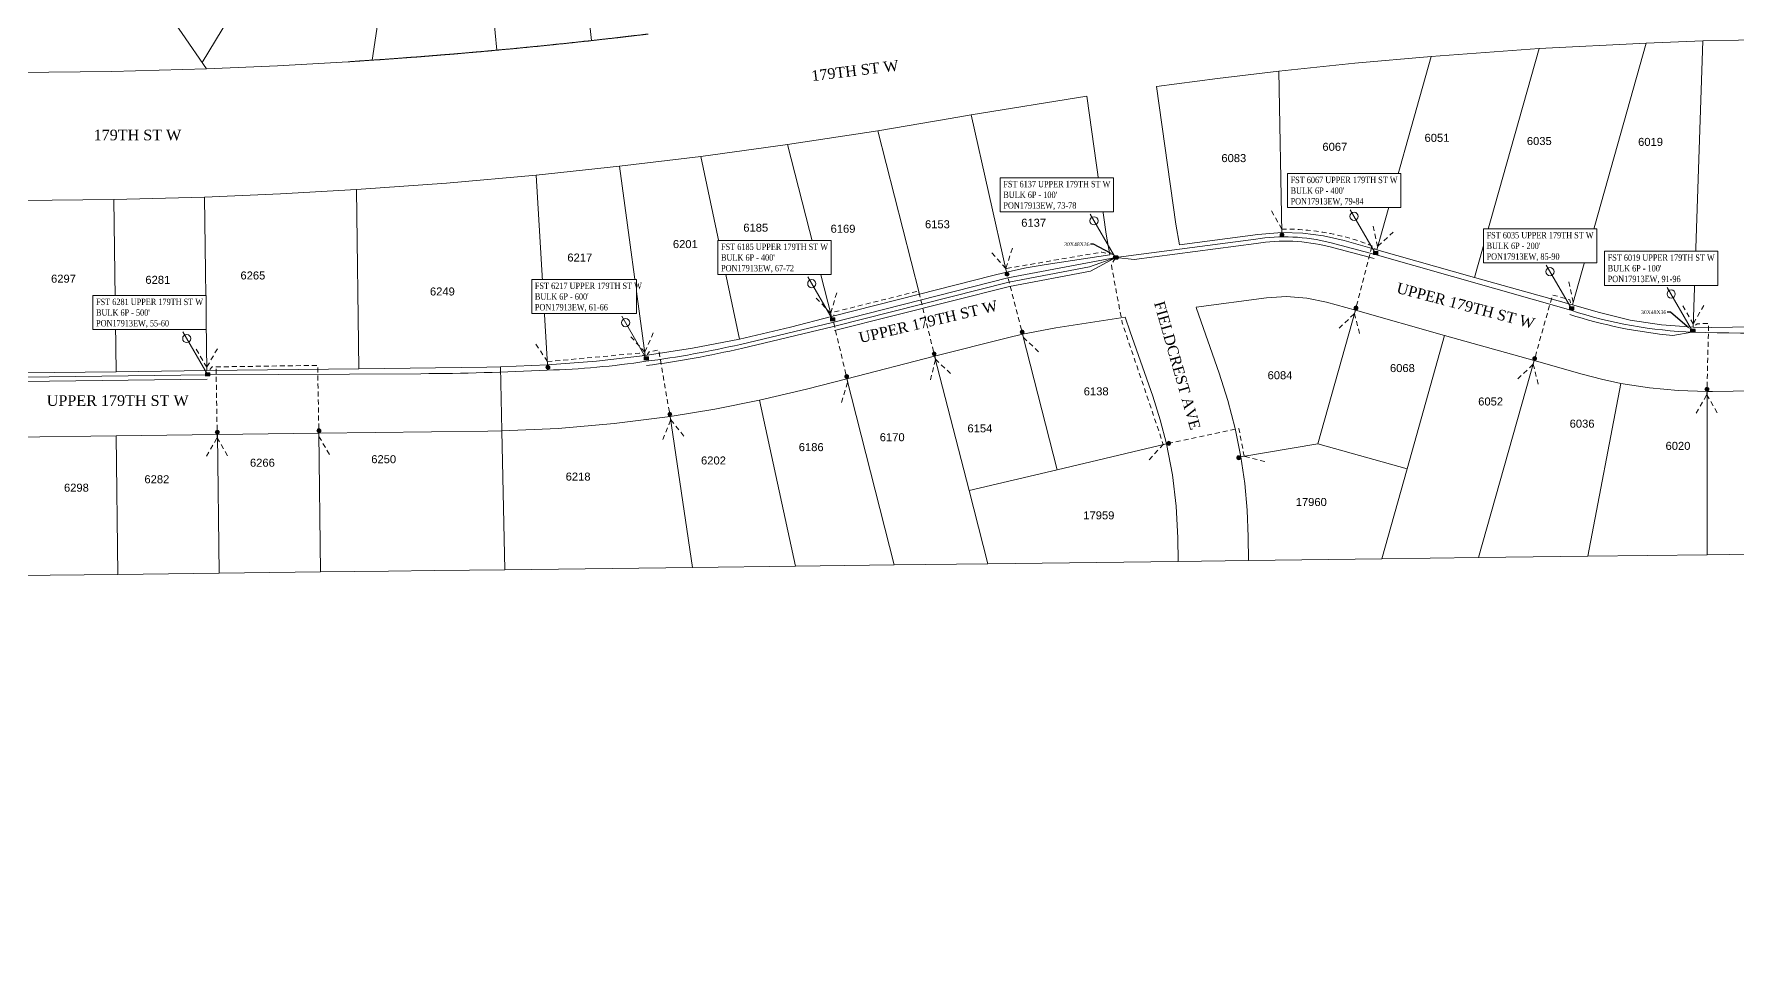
# Model space of a CAD drawing. Header units: feet. Extents: x 865220 to 2841409, y -2240498 to 948907.
# Drawn here: x 2834462 to 2836059, y 944297 to 945167 of the extents above; entities that cross this region are included whole.
import ezdxf
from ezdxf import colors
from ezdxf.entities.mleader import LeaderData, LeaderLine
from ezdxf.enums import TextEntityAlignment as Align
from ezdxf.lldxf.tags import DXFTag
from ezdxf.math import Vec2, Vec3

# ---------------------------------------------------------------- set-up
doc = ezdxf.new("R2010")
doc.units = ezdxf.units.FT
doc.header["$LTSCALE"] = 0.015
doc.header["$MEASUREMENT"] = 0
doc.linetypes.add('DASHED', pattern=[5, 3, -2])
for name, color, linetype in [('288A', 112, '288A'), ('Dakota County Addresses', 7, 'Continuous'), ('Dakota County Parcels', 7, 'Continuous'), ('DETAIL', 7, 'Continuous'), ('DROP BURIED', 7, 'DASHED'), ('PROP_TEL', 6, 'Continuous'), ('STREET NAME', 7, 'Continuous'), ('TAIL', 1, 'MST'), ('TELEPHONE STRUCT-PROP', 6, 'Continuous'), ('TERMINALS', 7, 'Continuous')]:
    doc.layers.add(name, color=color, linetype=linetype)
doc.layers.add('RUNNING LINE (UNDERGROUND)', color=10, linetype='Continuous', lineweight=40)
doc.styles.add('Dimensions 100', font='arial.ttf')
doc.styles.add('Line', font='txt.shx', dxfattribs={"height": 3})
doc.styles.add('SIMPLEX', font='times.ttf', dxfattribs={"width": 0.8})
doc.styles.get("Standard").update_dxf_attribs({"font": 'times.ttf'})
doc.styles.add('Utilities', font='arial.ttf', dxfattribs={"height": 2.5})
tags = doc.linetypes.add('288A', pattern='A,80,-5,["288A",Line,S=1.5,R=0,X=0,Y=-1.5],-24', length=109).pattern_tags.tags
tags[6] = DXFTag(74, 10)
tags = doc.linetypes.add('MST', pattern='A,5,-5,5,-5,["TAIL",Line,S=1.5,R=0,X=0,Y=-1.5],-20', length=40).pattern_tags.tags
tags[10] = DXFTag(74, 10)

# ---------------------------------------------------------------- blocks, each defined once
blk = doc.blocks.new('ACMAP_ANN_TEMPLATE_Dakota County Addresses')
at = {"layer": 'Dakota County Addresses', "style": 'Dimensions 100'}
blk.add_attdef('DakotaCountyAddress', text='', height=50, dxfattribs=at).set_placement((0, 0), align=Align.CENTER)
blk = doc.blocks.new('Proposed FlowerPot')
at = {"lineweight": 5, "ltscale": 100, "true_color": 0xffffff}
h = blk.add_hatch(color=7, dxfattribs=at)
h.dxf.hatch_style = 1
h.paths.add_polyline_path([(-0.06, 0, 0.414214), (0, -0.06, 0.414214), (0.06, 0, 0.414214), (0, 0.06, 0.414214)])
at = {"lineweight": 5, "ltscale": 100}
blk.add_circle((0, 0), 0.0604, dxfattribs=at)
at = {"layer": 'RUNNING LINE (UNDERGROUND)', "color": 6, "lineweight": 5, "const_width": 0.00907, "flags": 128}
blk.add_lwpolyline([(-0.06, 0, -0.414214), (0, 0.06, -0.414214), (0.06, 0, -0.414214), (0, -0.06, -0.414214), (-0.06, 0)], format="xyb", dxfattribs=at)
at = {"color": 18, "linetype": 'ByBlock', "lineweight": 5, "ltscale": 100, "true_color": 0x000000, "style": 'Dimensions 100'}
blk.add_text('F', height=0.0744, dxfattribs=at).set_placement((-0.029, -0.037))
blk = doc.blocks.new('NEW HH')
at = {"ltscale": 40, "true_color": 0xffffff}
h = blk.add_hatch(color=7, dxfattribs=at)
h.dxf.hatch_style = 1
h.paths.add_polyline_path([(-0.061, -0.031, 0.414214), (-0.046, -0.046), (0.046, -0.046, 0.414214), (0.061, -0.031), (0.061, 0.031, 0.414214), (0.046, 0.046), (-0.046, 0.046, 0.414214), (-0.061, 0.031)])
at = {"layer": 'RUNNING LINE (UNDERGROUND)', "color": 6, "lineweight": 0, "const_width": 0.005, "flags": 128}
blk.add_lwpolyline([(-0.061, 0.031), (-0.061, -0.031, 0.414214), (-0.046, -0.046), (0.046, -0.046, 0.414214), (0.061, -0.031), (0.061, 0.031, 0.414214), (0.046, 0.046), (-0.046, 0.046, 0.414214)], format="xyb", close=True, dxfattribs=at)
at = {"layer": 'TELEPHONE STRUCT-PROP', "color": 18, "true_color": 0x000000, "style": 'Utilities'}
blk.add_text('HH', height=0.05, dxfattribs=at).set_placement((0, 0), align=Align.MIDDLE_CENTER)
blk = doc.blocks.new('TERMINAL')
at = {"lineweight": 5, "ltscale": 0.5, "flags": 128}
blk.add_lwpolyline([(-0.1, -0.6), (-0.1, 44.8)], dxfattribs=at)
at = {"lineweight": 5, "ltscale": 0.5}
blk.add_circle((-0.1, 37.6), 3.83, dxfattribs=at)

msp = doc.modelspace()

# ---------------------------------------------------------------- linework, layer by layer
at = {"layer": '288A', "lineweight": 5, "ltscale": 50, "flags": 128}
msp.add_lwpolyline([(2833591.8, 939406.3), (2833566.4, 941188.9), (2833529.4, 943526.7), (2833507.7, 944632.6), (2833512.4, 944967.3, -0.401435), (2833569.6, 945031.3), (2833753.2, 945035.9), (2833880.3, 945036.4), (2834074.7, 945030.7), (2834255.4, 945018.9), (2834247.2, 944902.9), (2834246.6, 944844), (2834452, 944845.4), (2834624.6, 944847.7), (2834825, 944848.8, 0.011615), (2834943.4, 944852.1, 0.030516), (2835035.9, 944860.4, 0.024555), (2835124.5, 944876.3), (2835210.8, 944896.9), (2835375.1, 944938.5), (2835476.4, 944957.7), (2835607.4, 944974.9, -0.1029), (2835676.9, 944971.7), (2835719.4, 944960.5), (2835902.9, 944908.2, 0.07075), (2836018, 944887.7, 0.026794), (2836192.7, 944891.2, -0.055921), (2836456.1, 944876), (2836511.5, 944866.7), (2836539.6, 944864.6), (2836620.8, 944865.7), (2836782.3, 944870.1), (2836835.1, 944871.4), (2836993.4, 944873.5), (2837152, 944876.9), (2837293.5, 944877.9), (2837451.8, 944882.6), (2837449.6, 945077.5), (2837447.7, 945146.8, 0.031584), (2837441, 945233.9), (2837425.8, 945302.5), (2837393, 945440.5), (2837349.3, 945428.4), (2837335.9, 945420.6)], format="xyb", dxfattribs=at)
at = {"layer": 'Dakota County Parcels', "lineweight": 5}
for p, q in [((2834620, 945140.4), (2834731.8, 945325)), ((2834984.8, 945161), (2834968.3, 945310.1)), ((2834624.1, 945134.5), (2834514.2, 945294.2)), ((2834802.5, 945299.5), (2834779.3, 945142.6)), ((2834896.1, 945152), (2834882.3, 945301.3)), ((2835873, 945153.5), (2835771.9, 945146.2)), ((2835812.5, 944939.1), (2835873, 945153.5)), ((2835973.4, 945158.7), (2835873, 945153.5)), ((2835904.2, 944913.2), (2835973.4, 945158.7)), ((2836026.6, 945160.7), (2835973.4, 945158.7)), ((2836017.4, 944892.4), (2836026.6, 945160.7)), ((2836115, 945162.6), (2836026.6, 945160.7)), ((2835720.8, 944964.9), (2835771.9, 945146.2)), ((2835631.9, 944981), (2835629, 945132.3)), ((2835449, 945108.8), (2835340.6, 945091.4)), ((2835532.7, 944989), (2835514.3, 945118.1)), ((2835253.1, 945076.5), (2835321, 945088)), ((2835340.6, 945091.4), (2835321, 945088)), ((2835373.9, 944944), (2835340.6, 945091.4)), ((2835168.6, 945063.5), (2835253.1, 945076.5)), ((2835292.3, 944923.4), (2835253.1, 945076.5)), ((2835087.3, 945052.4), (2835168.6, 945063.5)), ((2835209.8, 944902.3), (2835168.6, 945063.5)), ((2834933.1, 945035), (2835011.1, 945043.2)), ((2835011.1, 945043.2), (2835087.3, 945052.4)), ((2835035.2, 944865.9), (2835011.1, 945043.2)), ((2835123.7, 944881.3), (2835087.3, 945052.4)), ((2834943.7, 944857), (2834933.1, 945035)), ((2834450.3, 945011.2), (2834537.3, 945012)), ((2834537.3, 945012), (2834622.2, 945014.3)), ((2834539.3, 944850.6), (2834537.3, 945012)), ((2834624.2, 944851.7), (2834622.2, 945014.3)), ((2834766.7, 944853.4), (2834764.6, 945021.4)), ((2835470.6, 944960.2), (2835467.4, 944979.7)), ((2835532.7, 944989), (2835535.9, 944969.5)), ((2835609.5, 944979.3), (2835535.9, 944969.5)), ((2835631.9, 944981), (2835609.5, 944979.3)), ((2835470.6, 944960.2), (2835411, 944951.1)), ((2835720.8, 944964.9), (2835690.2, 944973.6)), ((2835812.5, 944939.1), (2835720.8, 944964.9)), ((2835373.9, 944944), (2835359.8, 944940.6)), ((2835359.8, 944940.6), (2835292.3, 944923.4)), ((2835904.2, 944913.2), (2835812.5, 944939.1)), ((2835292.3, 944923.4), (2835209.8, 944902.3)), ((2835617.4, 944919.9), (2835551.6, 944911.1)), ((2835551.6, 944911.1), (2835552, 944910)), ((2835700.8, 944908.2), (2835673.9, 944915.8)), ((2835929.7, 944906), (2835904.2, 944913.2)), ((2835209.8, 944902.3), (2835171.5, 944892.5)), ((2835485.2, 944901.7), (2835420.1, 944891.8)), ((2835489.7, 944888.1), (2835485.2, 944901.7)), ((2835573.2, 944849.4), (2835552, 944910)), ((2835665.5, 944783.1), (2835700.8, 944908.2)), ((2835784.5, 944884.6), (2835700.8, 944908.2)), ((2835123.7, 944881.3), (2835171.5, 944892.5)), ((2835374.7, 944882.5), (2835306.5, 944865.1)), ((2835388.9, 944885.9), (2835374.7, 944882.5)), ((2835420.1, 944891.8), (2835388.9, 944885.9)), ((2835421.4, 944758.8), (2835388.9, 944885.9)), ((2835510.9, 944827.6), (2835489.7, 944888.1)), ((2835749.3, 944759.5), (2835784.5, 944884.6)), ((2835868.3, 944861), (2835784.5, 944884.6)), ((2836017.4, 944892.4), (2836034.6, 944892.2)), ((2836118.3, 944893.2), (2836034.6, 944892.2)), ((2835306.5, 944865.1), (2835224.2, 944844)), ((2835338.7, 944739.2), (2835306.5, 944865.1)), ((2834539.3, 944850.6), (2834452.3, 944849.5)), ((2834539.3, 944850.6), (2834624.2, 944851.7)), ((2834624.2, 944851.7), (2834766.7, 944853.4)), ((2834886.9, 944854.9), (2834766.7, 944853.4)), ((2834886.9, 944854.9), (2834899.5, 944855.1)), ((2834899.5, 944855.1), (2834943.7, 944857)), ((2834900.8, 944795.2), (2834899.5, 944855.1)), ((2835816.2, 944676.4), (2835868.3, 944861)), ((2835142.2, 944823.9), (2835186.4, 944834.4)), ((2835224.2, 944844), (2835186.4, 944834.4)), ((2835268.7, 944669.7), (2835224.2, 944844)), ((2835918.8, 944677.7), (2835949.7, 944839.7)), ((2836030.4, 944832.1), (2836035.4, 944832.2)), ((2836030.5, 944679.1), (2836030.4, 944832.1)), ((2836119, 944833.2), (2836035.4, 944832.2)), ((2835176.1, 944668.5), (2835142.2, 944823.9)), ((2835079.6, 944667.3), (2835058.6, 944808.6)), ((2834444.2, 944789.4), (2834539.2, 944790.6)), ((2834539.2, 944790.6), (2834634.2, 944791.8)), ((2834540.8, 944660.7), (2834539.2, 944790.6)), ((2834634.2, 944791.8), (2834729.2, 944793)), ((2834635.8, 944661.8), (2834634.2, 944791.8)), ((2834729.2, 944793), (2834887.6, 944794.9)), ((2834730.8, 944663), (2834729.2, 944793)), ((2834887.6, 944794.9), (2834900.8, 944795.2)), ((2834903.6, 944665.1), (2834900.8, 944795.2)), ((2835665.5, 944783.1), (2835593.5, 944770.8)), ((2835749.3, 944759.5), (2835665.5, 944783.1)), ((2835421.4, 944758.8), (2835523.8, 944783)), ((2835338.7, 944739.2), (2835421.4, 944758.8)), ((2835725.5, 944675.3), (2835749.3, 944759.5)), ((2835356.2, 944670.7), (2835338.7, 944739.2)), ((2835534.6, 944672.9), (2835534.3, 944695.1)), ((2835600.6, 944673.8), (2835600.3, 944695.9)), ((2835534.6, 944672.9), (2835356.2, 944670.7)), ((2835600.6, 944673.8), (2835534.6, 944672.9)), ((2835725.5, 944675.3), (2835600.6, 944673.8)), ((2835816.2, 944676.4), (2835725.5, 944675.3)), ((2835918.8, 944677.7), (2835816.2, 944676.4)), ((2836030.5, 944679.1), (2835918.8, 944677.7)), ((2836120.9, 944680.2), (2836030.5, 944679.1)), ((2834445.8, 944659.5), (2834540.8, 944660.7)), ((2834540.8, 944660.7), (2834635.8, 944661.8)), ((2834635.8, 944661.8), (2834730.8, 944663)), ((2834730.8, 944663), (2834794.5, 944663.8)), ((2835079.6, 944667.3), (2834903.6, 944665.1)), ((2835176.1, 944668.5), (2835079.6, 944667.3)), ((2835268.7, 944669.7), (2835176.1, 944668.5)), ((2835356.2, 944670.7), (2835268.7, 944669.7))]:
    msp.add_line(p, q, dxfattribs=at)
for points in [[(2834984.8, 945161), (2834985.3, 945161), (2834985.8, 945161.1), (2834986.3, 945161.2), (2834986.8, 945161.2), (2834987.3, 945161.3), (2834987.8, 945161.3), (2834988.3, 945161.4), (2834988.8, 945161.4), (2834989.2, 945161.5), (2834989.7, 945161.5), (2834990.2, 945161.6), (2834990.7, 945161.6), (2834991.2, 945161.7), (2834991.7, 945161.8), (2834992.2, 945161.8), (2834992.7, 945161.9), (2834993.2, 945161.9), (2834993.7, 945162), (2834994.2, 945162), (2834994.7, 945162.1), (2834995.2, 945162.2), (2834995.7, 945162.2), (2834996.2, 945162.3), (2834996.7, 945162.3), (2834997.2, 945162.4), (2834997.7, 945162.4), (2834998.2, 945162.5), (2834998.7, 945162.5), (2834999.2, 945162.6), (2834999.7, 945162.7), (2835000.2, 945162.7), (2835000.7, 945162.8), (2835001.2, 945162.8), (2835001.7, 945162.9), (2835002.2, 945162.9), (2835002.7, 945163), (2835003.2, 945163.1), (2835003.7, 945163.1), (2835004.2, 945163.2), (2835004.6, 945163.2), (2835005.1, 945163.3), (2835005.6, 945163.3), (2835006.1, 945163.4), (2835006.6, 945163.5), (2835007.1, 945163.5), (2835007.6, 945163.6), (2835008.1, 945163.6), (2835008.6, 945163.7), (2835009.1, 945163.7), (2835009.6, 945163.8), (2835010.1, 945163.9), (2835010.6, 945163.9), (2835011.1, 945164), (2835011.6, 945164), (2835012.1, 945164.1), (2835012.6, 945164.1), (2835013.1, 945164.2), (2835013.6, 945164.3), (2835014.1, 945164.3), (2835014.6, 945164.4), (2835015.1, 945164.4), (2835015.6, 945164.5), (2835016.1, 945164.5), (2835016.6, 945164.6), (2835017.1, 945164.7), (2835017.6, 945164.7), (2835018.1, 945164.8), (2835018.6, 945164.8), (2835019.1, 945164.9), (2835019.5, 945165), (2835020, 945165), (2835020.5, 945165.1), (2835021, 945165.1), (2835021.5, 945165.2), (2835022, 945165.2), (2835022.5, 945165.3), (2835023, 945165.4), (2835023.5, 945165.4), (2835024, 945165.5), (2835024.5, 945165.5), (2835025, 945165.6), (2835025.5, 945165.7), (2835026, 945165.7), (2835026.5, 945165.8), (2835027, 945165.8), (2835027.5, 945165.9), (2835028, 945166), (2835028.5, 945166), (2835029, 945166.1), (2835029.5, 945166.1), (2835030, 945166.2), (2835030.5, 945166.2), (2835031, 945166.3), (2835031.5, 945166.4), (2835032, 945166.4), (2835032.5, 945166.5), (2835033, 945166.5), (2835033.4, 945166.6), (2835033.9, 945166.7), (2835034.4, 945166.7), (2835034.9, 945166.8), (2835035.4, 945166.8), (2835035.9, 945166.9), (2835036.4, 945167), (2835036.9, 945167), (2835037.4, 945167.1), (2835037.9, 945167.1)], [(2834896.1, 945152), (2834895.6, 945152), (2834895.1, 945151.9), (2834894.6, 945151.9), (2834894.1, 945151.8), (2834893.6, 945151.8), (2834893.1, 945151.7), (2834892.6, 945151.7), (2834892.1, 945151.6), (2834891.6, 945151.6), (2834891.1, 945151.5), (2834890.6, 945151.5), (2834890.1, 945151.5), (2834889.6, 945151.4), (2834889.1, 945151.4), (2834888.6, 945151.3), (2834888.1, 945151.3), (2834887.6, 945151.2), (2834887.1, 945151.2), (2834886.6, 945151.1), (2834886.1, 945151.1), (2834885.6, 945151), (2834885.1, 945151), (2834884.6, 945151), (2834884.1, 945150.9), (2834883.6, 945150.9), (2834883.1, 945150.8), (2834882.6, 945150.8), (2834882.1, 945150.7), (2834881.6, 945150.7), (2834881.1, 945150.6), (2834880.6, 945150.6), (2834880.1, 945150.6), (2834879.6, 945150.5), (2834879.1, 945150.5), (2834878.6, 945150.4), (2834878.1, 945150.4), (2834877.6, 945150.3), (2834877.2, 945150.3), (2834876.7, 945150.2), (2834876.2, 945150.2), (2834875.7, 945150.2), (2834875.2, 945150.1), (2834874.7, 945150.1), (2834874.2, 945150), (2834873.7, 945150), (2834873.2, 945149.9), (2834872.7, 945149.9), (2834872.2, 945149.9), (2834871.7, 945149.8), (2834871.2, 945149.8), (2834870.7, 945149.7), (2834870.2, 945149.7), (2834869.7, 945149.6), (2834869.2, 945149.6), (2834868.7, 945149.6), (2834868.2, 945149.5), (2834867.7, 945149.5), (2834867.2, 945149.4), (2834866.7, 945149.4), (2834866.2, 945149.3), (2834865.7, 945149.3), (2834865.2, 945149.2), (2834864.7, 945149.2), (2834864.2, 945149.2), (2834863.7, 945149.1), (2834863.2, 945149.1), (2834862.7, 945149), (2834862.2, 945149), (2834861.7, 945149), (2834861.2, 945148.9), (2834860.7, 945148.9), (2834860.2, 945148.8), (2834859.7, 945148.8), (2834859.2, 945148.7), (2834858.7, 945148.7), (2834858.2, 945148.7), (2834857.7, 945148.6), (2834857.2, 945148.6), (2834856.7, 945148.5), (2834856.2, 945148.5), (2834855.7, 945148.4), (2834855.2, 945148.4), (2834854.7, 945148.4), (2834854.2, 945148.3), (2834853.7, 945148.3), (2834853.2, 945148.2), (2834852.7, 945148.2), (2834852.2, 945148.2), (2834851.7, 945148.1), (2834851.2, 945148.1), (2834850.8, 945148), (2834850.3, 945148), (2834849.8, 945147.9), (2834849.3, 945147.9), (2834848.8, 945147.9), (2834848.3, 945147.8), (2834847.8, 945147.8), (2834847.3, 945147.7), (2834846.8, 945147.7), (2834846.3, 945147.7), (2834845.8, 945147.6), (2834845.3, 945147.6), (2834844.8, 945147.5), (2834844.3, 945147.5), (2834843.8, 945147.5), (2834843.3, 945147.4), (2834842.8, 945147.4), (2834842.3, 945147.3), (2834841.8, 945147.3), (2834841.3, 945147.3), (2834840.8, 945147.2), (2834840.3, 945147.2), (2834839.8, 945147.1), (2834839.3, 945147.1), (2834838.8, 945147.1), (2834838.3, 945147), (2834837.8, 945147), (2834837.3, 945146.9), (2834836.8, 945146.9), (2834836.3, 945146.9), (2834835.8, 945146.8), (2834835.3, 945146.8), (2834834.8, 945146.7), (2834834.3, 945146.7), (2834833.8, 945146.7), (2834833.3, 945146.6), (2834832.8, 945146.6), (2834832.3, 945146.5), (2834831.8, 945146.5), (2834831.3, 945146.5), (2834830.8, 945146.4), (2834830.3, 945146.4), (2834829.8, 945146.3), (2834829.3, 945146.3), (2834828.8, 945146.3), (2834828.3, 945146.2), (2834827.8, 945146.2), (2834827.3, 945146.1), (2834826.8, 945146.1), (2834826.3, 945146.1), (2834825.8, 945146), (2834825.3, 945146), (2834824.8, 945145.9), (2834824.3, 945145.9), (2834823.8, 945145.9), (2834823.3, 945145.8), (2834822.8, 945145.8), (2834822.3, 945145.8), (2834821.8, 945145.7), (2834821.3, 945145.7), (2834820.8, 945145.6), (2834820.4, 945145.6), (2834819.9, 945145.6), (2834819.4, 945145.5), (2834818.9, 945145.5), (2834818.4, 945145.5), (2834817.9, 945145.4), (2834817.4, 945145.4), (2834816.9, 945145.3), (2834816.4, 945145.3), (2834815.9, 945145.3), (2834815.4, 945145.2), (2834814.9, 945145.2), (2834814.4, 945145.1), (2834813.9, 945145.1), (2834813.4, 945145.1), (2834812.9, 945145), (2834812.4, 945145), (2834811.9, 945145), (2834811.4, 945144.9), (2834810.9, 945144.9), (2834810.4, 945144.8), (2834809.9, 945144.8), (2834809.4, 945144.8), (2834808.9, 945144.7), (2834808.4, 945144.7), (2834807.9, 945144.7), (2834807.4, 945144.6), (2834806.9, 945144.6), (2834806.4, 945144.6), (2834805.9, 945144.5), (2834805.4, 945144.5), (2834804.9, 945144.4), (2834804.4, 945144.4), (2834803.9, 945144.4), (2834803.4, 945144.3), (2834802.9, 945144.3), (2834802.4, 945144.3), (2834801.9, 945144.2), (2834801.4, 945144.2), (2834800.9, 945144.2), (2834800.4, 945144.1), (2834799.9, 945144.1), (2834799.4, 945144), (2834798.9, 945144), (2834798.4, 945144), (2834797.9, 945143.9), (2834797.4, 945143.9), (2834796.9, 945143.9), (2834796.4, 945143.8), (2834795.9, 945143.8), (2834795.4, 945143.8), (2834794.9, 945143.7), (2834794.4, 945143.7), (2834793.9, 945143.6), (2834793.4, 945143.6), (2834792.9, 945143.6), (2834792.4, 945143.5), (2834791.9, 945143.5), (2834791.4, 945143.5), (2834790.9, 945143.4), (2834790.4, 945143.4), (2834789.9, 945143.4), (2834789.4, 945143.3), (2834788.9, 945143.3), (2834788.4, 945143.3), (2834787.9, 945143.2), (2834787.4, 945143.2), (2834786.9, 945143.2), (2834786.4, 945143.1), (2834785.9, 945143.1), (2834785.4, 945143), (2834784.9, 945143), (2834784.5, 945143), (2834784, 945142.9), (2834783.5, 945142.9), (2834783, 945142.9), (2834782.5, 945142.8), (2834782, 945142.8), (2834781.5, 945142.8), (2834781, 945142.7), (2834780.5, 945142.7), (2834780, 945142.7), (2834779.3, 945142.6)], [(2834896.1, 945152), (2834896.6, 945152), (2834897.1, 945152.1), (2834897.6, 945152.1), (2834898.1, 945152.2), (2834898.6, 945152.2), (2834899.1, 945152.3), (2834899.6, 945152.3), (2834900.1, 945152.4), (2834900.6, 945152.4), (2834901.1, 945152.5), (2834901.5, 945152.5), (2834902, 945152.6), (2834902.5, 945152.6), (2834903, 945152.6), (2834903.5, 945152.7), (2834904, 945152.7), (2834904.5, 945152.8), (2834905, 945152.8), (2834905.5, 945152.9), (2834906, 945152.9), (2834906.5, 945153), (2834907, 945153), (2834907.5, 945153.1), (2834908, 945153.1), (2834908.5, 945153.2), (2834909, 945153.2), (2834909.5, 945153.3), (2834910, 945153.3), (2834910.5, 945153.4), (2834911, 945153.4), (2834911.5, 945153.4), (2834912, 945153.5), (2834912.5, 945153.5), (2834913, 945153.6), (2834913.5, 945153.6), (2834914, 945153.7), (2834914.5, 945153.7), (2834915, 945153.8), (2834915.5, 945153.8), (2834916, 945153.9), (2834916.5, 945153.9), (2834917, 945154), (2834917.5, 945154), (2834918, 945154.1), (2834918.5, 945154.1), (2834919, 945154.2), (2834919.5, 945154.2), (2834920, 945154.3), (2834920.5, 945154.3), (2834921, 945154.4), (2834921.5, 945154.4), (2834922, 945154.5), (2834922.5, 945154.5), (2834922.9, 945154.6), (2834923.4, 945154.6), (2834923.9, 945154.6), (2834924.4, 945154.7), (2834924.9, 945154.7), (2834925.4, 945154.8), (2834925.9, 945154.8), (2834926.4, 945154.9), (2834926.9, 945154.9), (2834927.4, 945155), (2834927.9, 945155), (2834928.4, 945155.1), (2834928.9, 945155.1), (2834929.4, 945155.2), (2834929.9, 945155.2), (2834930.4, 945155.3), (2834930.9, 945155.3), (2834931.4, 945155.4), (2834931.9, 945155.4), (2834932.4, 945155.5), (2834932.9, 945155.5), (2834933.4, 945155.6), (2834933.9, 945155.6), (2834934.4, 945155.7), (2834934.9, 945155.7), (2834935.4, 945155.8), (2834935.9, 945155.8), (2834936.4, 945155.9), (2834936.9, 945155.9), (2834937.4, 945156), (2834937.9, 945156), (2834938.4, 945156.1), (2834938.9, 945156.1), (2834939.4, 945156.2), (2834939.9, 945156.2), (2834940.4, 945156.3), (2834940.9, 945156.3), (2834941.4, 945156.4), (2834941.9, 945156.4), (2834942.4, 945156.5), (2834942.8, 945156.5), (2834943.3, 945156.6), (2834943.8, 945156.6), (2834944.3, 945156.7), (2834944.8, 945156.7), (2834945.3, 945156.8), (2834945.8, 945156.8), (2834946.3, 945156.9), (2834946.8, 945156.9), (2834947.3, 945157), (2834947.8, 945157), (2834948.3, 945157.1), (2834948.8, 945157.1), (2834949.3, 945157.2), (2834949.8, 945157.3), (2834950.3, 945157.3), (2834950.8, 945157.4), (2834951.3, 945157.4), (2834951.8, 945157.5), (2834952.3, 945157.5), (2834952.8, 945157.6), (2834953.3, 945157.6), (2834953.8, 945157.7), (2834954.3, 945157.7), (2834954.8, 945157.8), (2834955.3, 945157.8), (2834955.8, 945157.9), (2834956.3, 945157.9), (2834956.8, 945158), (2834957.3, 945158), (2834957.8, 945158.1), (2834958.3, 945158.1), (2834958.8, 945158.2), (2834959.3, 945158.2), (2834959.8, 945158.3), (2834960.3, 945158.3), (2834960.7, 945158.4), (2834961.2, 945158.4), (2834961.7, 945158.5), (2834962.2, 945158.5), (2834962.7, 945158.6), (2834963.2, 945158.7), (2834963.7, 945158.7), (2834964.2, 945158.8), (2834964.7, 945158.8), (2834965.2, 945158.9), (2834965.7, 945158.9), (2834966.2, 945159), (2834966.7, 945159), (2834967.2, 945159.1), (2834967.7, 945159.1), (2834968.2, 945159.2), (2834968.7, 945159.2), (2834969.2, 945159.3), (2834969.7, 945159.3), (2834970.2, 945159.4), (2834970.7, 945159.5), (2834971.2, 945159.5), (2834971.7, 945159.6), (2834972.2, 945159.6), (2834972.7, 945159.7), (2834973.2, 945159.7), (2834973.7, 945159.8), (2834974.2, 945159.8), (2834974.7, 945159.9), (2834975.2, 945159.9), (2834975.7, 945160), (2834976.2, 945160), (2834976.7, 945160.1), (2834977.2, 945160.2), (2834977.7, 945160.2), (2834978.1, 945160.3), (2834978.6, 945160.3), (2834979.1, 945160.4), (2834979.6, 945160.4), (2834980.1, 945160.5), (2834980.6, 945160.5), (2834981.1, 945160.6), (2834981.6, 945160.6), (2834982.1, 945160.7), (2834982.6, 945160.7), (2834983.1, 945160.8), (2834983.6, 945160.9), (2834984.1, 945160.9), (2834984.8, 945161)], [(2834624.1, 945134.5), (2834535.3, 945132), (2834446.5, 945131.2), (2834357.7, 945131.9), (2834269, 945134.2)], [(2834756.8, 945141.1), (2834690.5, 945137.4), (2834624.1, 945134.5)], [(2834779.3, 945142.6), (2834778.8, 945142.6), (2834778.3, 945142.6), (2834777.8, 945142.5), (2834777.3, 945142.5), (2834776.8, 945142.5), (2834776.3, 945142.4), (2834775.8, 945142.4), (2834775.3, 945142.4), (2834774.8, 945142.3), (2834774.3, 945142.3), (2834773.8, 945142.3), (2834773.3, 945142.2), (2834772.8, 945142.2), (2834772.3, 945142.2), (2834771.8, 945142.1), (2834771.3, 945142.1), (2834770.8, 945142.1), (2834770.3, 945142), (2834769.8, 945142), (2834769.3, 945142), (2834768.8, 945141.9), (2834768.3, 945141.9), (2834767.8, 945141.9), (2834767.3, 945141.8), (2834766.8, 945141.8), (2834766.3, 945141.8), (2834765.8, 945141.7), (2834765.3, 945141.7), (2834764.8, 945141.7), (2834764.3, 945141.6), (2834763.8, 945141.6), (2834763.3, 945141.6), (2834762.8, 945141.5), (2834762.3, 945141.5), (2834761.8, 945141.5), (2834761.3, 945141.4), (2834760.9, 945141.4), (2834760.4, 945141.4), (2834759.9, 945141.3), (2834759.4, 945141.3), (2834758.9, 945141.3), (2834758.4, 945141.2), (2834757.9, 945141.2), (2834757.4, 945141.2), (2834756.8, 945141.1)], [(2835771.9, 945146.2), (2835700.4, 945139.8), (2835629, 945132.3)], [(2835629, 945132.3), (2835571.6, 945125.6), (2835514.3, 945118.1)], [(2835467.4, 944979.7), (2835467.4, 944979.7), (2835449, 945108.8)], [(2834764.6, 945021.4), (2834848.9, 945027.5), (2834933.1, 945035)], [(2834764.6, 945021.4), (2834693.4, 945017.4), (2834622.2, 945014.3)], [(2835690.2, 944973.6), (2835671, 944978), (2835651.6, 944980.5), (2835631.9, 944981)], [(2835411, 944951.1), (2835392.4, 944947.9), (2835373.9, 944944)], [(2835673.9, 944915.8), (2835655.3, 944919.7), (2835636.4, 944921.1), (2835617.4, 944919.9)], [(2835929.7, 944906), (2835958.5, 944899.1), (2835987.8, 944894.6), (2836017.4, 944892.4)], [(2835035.2, 944865.9), (2835079.6, 944872.8), (2835123.7, 944881.3)], [(2834943.7, 944857), (2834989.6, 944860.6), (2835035.2, 944865.9)], [(2835593.5, 944770.8), (2835588.2, 944797.4), (2835581.4, 944823.6), (2835573.2, 944849.4)], [(2835913.4, 944848.3), (2835913.4, 944848.3), (2835868.3, 944861)], [(2835913.4, 944848.3), (2835931.4, 944843.6), (2835949.7, 944839.7)], [(2835949.7, 944839.7), (2835976.4, 944835.5), (2836003.3, 944833), (2836030.4, 944832.1)], [(2835058.6, 944808.6), (2835100.5, 944815.6), (2835142.2, 944823.9)], [(2835523.8, 944783), (2835518, 944805.5), (2835510.9, 944827.6)], [(2834900.8, 944795.2), (2834953.6, 944797.5), (2835006.2, 944802), (2835058.6, 944808.6)], [(2835534.3, 944695.1), (2835532.9, 944724.6), (2835529.4, 944754), (2835523.8, 944783)], [(2835600.3, 944695.9), (2835599.3, 944721), (2835597.1, 944746), (2835593.5, 944770.8)], [(2834794.5, 944663.8), (2834837.4, 944664.3), (2834903.6, 944665.1)]]:
    msp.add_lwpolyline(points, dxfattribs=at)
at = {"layer": 'DROP BURIED', "lineweight": 5, "ltscale": 100}
for points in [[(2835631.9, 944984.3), (2835622.1, 945001.7)], [(2835736.4, 944981.5), (2835721.6, 944968), (2835717.4, 944987.6)], [(2835379.4, 944966.3), (2835373.1, 944947.3), (2835359.9, 944962.3)], [(2835905, 944915.9), (2835900.8, 944935.4)], [(2835214.7, 944924.6), (2835208.9, 944905.4), (2835195.2, 944920)], [(2836027.4, 944912.8), (2836017.4, 944895.5), (2836007.4, 944912.8)], [(2835685.6, 944891.4), (2835700, 944905.3), (2835704.9, 944885.9)], [(2835042.8, 944887.2), (2835034.8, 944868.9), (2835021.1, 944884.3)], [(2835389.8, 944882.8), (2835404.2, 944869)], [(2834634.2, 944872.1), (2834624.2, 944854.8), (2834614.2, 944872.1)], [(2834943.5, 944860.1), (2834932.6, 944876.8)], [(2835302.6, 944842.9), (2835307.3, 944862.3), (2835321.8, 944848.5)], [(2835853.1, 944843.9), (2835867.5, 944857.8), (2835872.3, 944838.4)], [(2835219.3, 944821.9), (2835225, 944841)], [(2836020.3, 944811.7), (2836030.3, 944829.1), (2836040.3, 944811.7)], [(2835051.8, 944787), (2835059.1, 944805.6), (2835071.6, 944790)], [(2834624.1, 944771.4), (2834634.1, 944788.8), (2834644.1, 944771.4)], [(2834729.4, 944790), (2834739.4, 944772.7)], [(2835520.8, 944782.5), (2835507.3, 944767.8)], [(2835616, 944766.4), (2835596.6, 944771.4)]]:
    msp.add_lwpolyline(points, dxfattribs=at)
at = {"layer": 'DROP BURIED', "lineweight": 5, "ltscale": 100, "flags": 128}
msp.add_lwpolyline([(2835631.9, 944984.3, -0.098281), (2835716.4, 944968.7), (2835719.3, 944965.4)], format="xyb", dxfattribs=at)
for points in [[(2835389.8, 944882.8), (2835373.1, 944947.3), (2835463.1, 944962.7), (2835468.7, 944961.4)], [(2835700, 944905.3), (2835716.4, 944968.7)], [(2835596.6, 944771.4), (2835591.7, 944797.5), (2835520.8, 944782.5), (2835482.3, 944896.5), (2835472.1, 944950.6), (2835475.4, 944956.4)], [(2835307.3, 944862.3), (2835291.4, 944926.3), (2835212.6, 944906.7), (2835212, 944903.3)], [(2835867.5, 944857.8), (2835885.6, 944922.6), (2835901.7, 944918), (2835902.4, 944914.7)], [(2835225, 944841), (2835211.1, 944899.8)], [(2836030.3, 944829.1), (2836031.9, 944895.8), (2836021.3, 944895.6), (2836018.7, 944893.7)], [(2834943.5, 944860.1), (2835029.8, 944868.1), (2835033.2, 944865.7)], [(2835059.1, 944805.6), (2835047.9, 944871.1), (2835038.9, 944869.3), (2835037, 944866.5)], [(2834729.4, 944790), (2834728.2, 944856.6), (2834629.2, 944855.1), (2834627.3, 944852.7)], [(2834634.1, 944788.8), (2834633, 944855.1)]]:
    msp.add_lwpolyline(points, dxfattribs=at)
at = {"layer": 'TAIL', "lineweight": 5, "ltscale": 50, "flags": 128}
for points in [[(2835476.4, 944957.7), (2835493.4, 944955.9), (2835608, 944970.9, -0.102966), (2835675.9, 944967.9), (2835718.3, 944956.7)], [(2835036.5, 944856.4, 0.024547), (2835125.4, 944872.5), (2835211.8, 944893.1), (2835376, 944934.5), (2835451.7, 944949), (2835476.4, 944957.7)], [(2835901.7, 944904.4, 0.056623), (2835998.3, 944884.7), (2836016.3, 944887.8, 0.004857)]]:
    msp.add_lwpolyline(points, format="xyb", dxfattribs=at)
for points in [[(2835212.7, 944889.2), (2835376.8, 944930.6), (2835452.5, 944945), (2835476.4, 944957.7)], [(2834246.6, 944844), (2834259.4, 944840.1), (2834452.1, 944841.4), (2834624.7, 944843.7)]]:
    msp.add_lwpolyline(points, dxfattribs=at)

# ---------------------------------------------------------------- block references
at = {"lineweight": 5, "xscale": 40, "yscale": 40, "zscale": 40}
for p in [(2835476.3, 944957.7), (2835719.9, 944961.9), (2835903.6, 944910.1), (2835210.8, 944899.8), (2836017.1, 944889.1), (2835036.3, 944863.1), (2834625, 944848.2)]:
    msp.add_blockref('NEW HH', p, dxfattribs=at)
at = {"layer": 'Dakota County Addresses', "lineweight": 5, "xscale": 0.15, "yscale": 0.15, "zscale": 0.15}
for p, values in [((2835777.3, 945066.1), {'DakotaCountyAddress': '6051'}), ((2835873.2, 945063.1), {'DakotaCountyAddress': '6035'}), ((2835586.9, 945047.1), {'DakotaCountyAddress': '6083'}), ((2835681.6, 945057.7), {'DakotaCountyAddress': '6067'}), ((2835977.5, 945062.3), {'DakotaCountyAddress': '6019'}), ((2835309.1, 944985.1), {'DakotaCountyAddress': '6153'}), ((2835399.3, 944986.5), {'DakotaCountyAddress': '6137'}), ((2835138.8, 944981.9), {'DakotaCountyAddress': '6185'}), ((2835220.6, 944980.9), {'DakotaCountyAddress': '6169'}), ((2834973.9, 944953.9), {'DakotaCountyAddress': '6217'}), ((2835072.8, 944966.5), {'DakotaCountyAddress': '6201'}), ((2834667.5, 944937.1), {'DakotaCountyAddress': '6265'}), ((2834490, 944934.1), {'DakotaCountyAddress': '6297'}), ((2834578.4, 944933), {'DakotaCountyAddress': '6281'}), ((2834845.1, 944922.1), {'DakotaCountyAddress': '6249'}), ((2835630.2, 944843.6), {'DakotaCountyAddress': '6084'}), ((2835744.9, 944850.3), {'DakotaCountyAddress': '6068'}), ((2835457.9, 944828.5), {'DakotaCountyAddress': '6138'}), ((2835827.6, 944819), {'DakotaCountyAddress': '6052'}), ((2835348.9, 944793.8), {'DakotaCountyAddress': '6154'}), ((2835913.3, 944798.2), {'DakotaCountyAddress': '6036'}), ((2835190.8, 944776.2), {'DakotaCountyAddress': '6186'}), ((2835266.7, 944785.5), {'DakotaCountyAddress': '6170'}), ((2836003.2, 944777.4), {'DakotaCountyAddress': '6020'}), ((2834676.4, 944761.6), {'DakotaCountyAddress': '6266'}), ((2834790.1, 944764.9), {'DakotaCountyAddress': '6250'}), ((2835099.2, 944763.7), {'DakotaCountyAddress': '6202'}), ((2834577.5, 944746.1), {'DakotaCountyAddress': '6282'}), ((2834972.3, 944748.6), {'DakotaCountyAddress': '6218'}), ((2834502.1, 944738.2), {'DakotaCountyAddress': '6298'}), ((2835460.4, 944712.3), {'DakotaCountyAddress': '17959'}), ((2835659.5, 944724.8), {'DakotaCountyAddress': '17960'})]:
    msp.add_blockref('ACMAP_ANN_TEMPLATE_Dakota County Addresses', p, dxfattribs=at).add_auto_attribs(values)
at = {"layer": 'PROP_TEL', "lineweight": 5, "xscale": 30, "yscale": 30, "zscale": 30}
for p in [(2835632.1, 944978.9), (2835374.4, 944942.1), (2835701.4, 944910.4), (2835388.5, 944887.9), (2835306, 944867.4), (2835868.9, 944863), (2834944, 944854.7), (2835224, 944846.2), (2836030.3, 944834.3), (2835058.3, 944810.8), (2834634.1, 944794), (2834729.4, 944795.3), (2835526, 944783.6), (2835591.4, 944770)]:
    msp.add_blockref('Proposed FlowerPot', p, dxfattribs=at)
at = {"layer": 'TERMINALS', "lineweight": 5, "ltscale": 0.5, "rotation": 30}
for p in [(2835474.8, 944959.5), (2835718.5, 944963.7), (2835902.2, 944911.9), (2835210.2, 944900.7), (2836015.7, 944890.9), (2835035.7, 944864.1), (2834624.4, 944849.2)]:
    msp.add_blockref('TERMINAL', p, dxfattribs=at)

# ---------------------------------------------------------------- texts
at = {"layer": 'STREET NAME', "lineweight": 5, "ltscale": 40, "char_height": 10, "attachment_point": 1}
for s, insert, rotation in [('179TH ST W', (2835190.4, 945132.8), 7.0464), ('UPPER 179TH ST W', (2835741.2, 944934.4), 345.2252), ('UPPER 179TH ST W', (2835234.6, 944887.2), 13.3121), ('FIELDCREST AVE', (2835521.6, 944917.8), 286.0162)]:
    msp.add_mtext(s, dxfattribs=dict(at, insert=insert, rotation=rotation))
for s, insert in [('179TH ST W', (2834518.2, 945077.5)), ('UPPER 179TH ST W', (2834474.3, 944828.6))]:
    msp.add_mtext(s, dxfattribs=dict(at, insert=insert))

# ---------------------------------------------------------------- next in the draw order: texts
at = {"layer": 'TERMINALS', "lineweight": 5, "ltscale": 0.5, "char_height": 6, "attachment_point": 1, "style": 'SIMPLEX', "bg_fill": 19, "box_fill_scale": 1.5, "bg_fill_color": 256, "bg_fill_transparency": 0}
for s, insert in [("FST 6137 UPPER 179TH ST W\\PBULK 6P - 100'\\PPON17913EW, 73-78", (2835370.9, 945029.5)), ("FST 6067 UPPER 179TH ST W\\PBULK 6P - 400'\\PPON17913EW, 79-84", (2835640.1, 945033.4)), ("FST 6035 UPPER 179TH ST W\\PBULK 6P - 200'\\PPON17913EW, 85-90", (2835823.8, 944981.6)), ("FST 6185 UPPER 179TH ST W\\PBULK 6P - 400'\\PPON17913EW, 67-72", (2835106.3, 944970.7)), ("FST 6019 UPPER 179TH ST W\\PBULK 6P - 100'\\PPON17913EW, 91-96", (2835937.3, 944960.6)), ("FST 6281 UPPER 179TH ST W\\PBULK 6P - 500'\\PPON17913EW, 55-60", (2834520.5, 944919.1))]:
    msp.add_mtext(s, dxfattribs=dict(at, insert=insert))
at = {"layer": 'TERMINALS', "color": 1, "lineweight": 5, "ltscale": 0.5, "insert": (2834931.8, 944934.1), "char_height": 6, "width": 92.176, "attachment_point": 1, "style": 'SIMPLEX', "bg_fill": 19, "box_fill_scale": 1.5, "bg_fill_color": 256, "bg_fill_transparency": 0}
msp.add_mtext("FST 6217 UPPER 179TH ST W\\PBULK 6P - 600'\\PPON17913EW, 61-66", dxfattribs=at)

# ---------------------------------------------------------------- next in the draw order: leaders
at = {"layer": 'DETAIL', "lineweight": 5, "ltscale": 5}
ml = msp.add_multileader_mtext('Standard', dxfattribs=at)
ml.set_content('30X48X36', color=256)
ml.set_leader_properties()
ml.build(insert=Vec2(0, 0))
ml.multileader.update_dxf_attribs({"has_text_frame": 1, "text_left_attachment_type": 2, "text_right_attachment_type": 2, "dogleg_length": 3})
ctx = ml.context
ctx.base_point, ctx.char_height, ctx.landing_gap_size, ctx.plane_origin = Vec3(2835427, 944970.1), 3.5, 1.5, Vec3(2835499.1, 944992.7)
ctx.left_attachment, ctx.right_attachment, ctx.text_align_type = 2, 2, 1
notes = []
notes.append((ctx, [(0, (1, 1, 0), (2835455.5, 944970.1), (-1, 0), 3, [(0, [(2835474.8, 944959.7)], 0, [])])]))
ctx.mtext.insert, ctx.mtext.alignment, ctx.mtext.flow_direction = Vec3(2835439.8, 944971.9), 2, 5
ctx.mtext.has_bg_fill, ctx.mtext.bg_color, ctx.mtext.bg_scale_factor, ctx.mtext.bg_transparency, ctx.mtext.use_window_bg_color = 1, -1027028792, 1.5, 0, 1
ml = msp.add_multileader_mtext('Standard', dxfattribs=at)
ml.set_content('30X48X36', color=256)
ml.set_leader_properties()
ml.build(insert=Vec2(0, 0))
ml.multileader.update_dxf_attribs({"has_text_frame": 1, "text_left_attachment_type": 2, "text_right_attachment_type": 2, "dogleg_length": 3})
ctx = ml.context
ctx.base_point, ctx.char_height, ctx.landing_gap_size, ctx.plane_origin = Vec3(2835967.6, 944906.4), 3.5, 1.5, Vec3(2836039, 944923.4)
ctx.left_attachment, ctx.right_attachment, ctx.text_align_type = 2, 2, 1
notes.append((ctx, [(0, (1, 1, 0), (2835996.1, 944906.4), (-1, 0), 3, [(0, [(2836014.7, 944890.5)], 0, [])])]))
ctx.mtext.insert, ctx.mtext.alignment, ctx.mtext.flow_direction = Vec3(2835980.4, 944908.2), 2, 5
ctx.mtext.has_bg_fill, ctx.mtext.bg_color, ctx.mtext.bg_scale_factor, ctx.mtext.bg_transparency, ctx.mtext.use_window_bg_color = 1, -1027028792, 1.5, 0, 1
for ctx, leaders in notes:
    for number, flags, end, landing, length, lines in leaders:
        leader = LeaderData()
        leader.index, (leader.has_last_leader_line, leader.has_dogleg_vector, leader.attachment_direction) = number, flags
        leader.last_leader_point, leader.dogleg_vector, leader.dogleg_length = Vec3(end), Vec3(landing), length
        for number, points, colour, breaks in lines:
            line = LeaderLine()
            line.index, line.vertices, line.color, line.breaks = number, Vec3.list(points), colors.encode_raw_color(colour), breaks
            leader.lines.append(line)
        ctx.leaders.append(leader)

doc.saveas('drawing.dxf')
